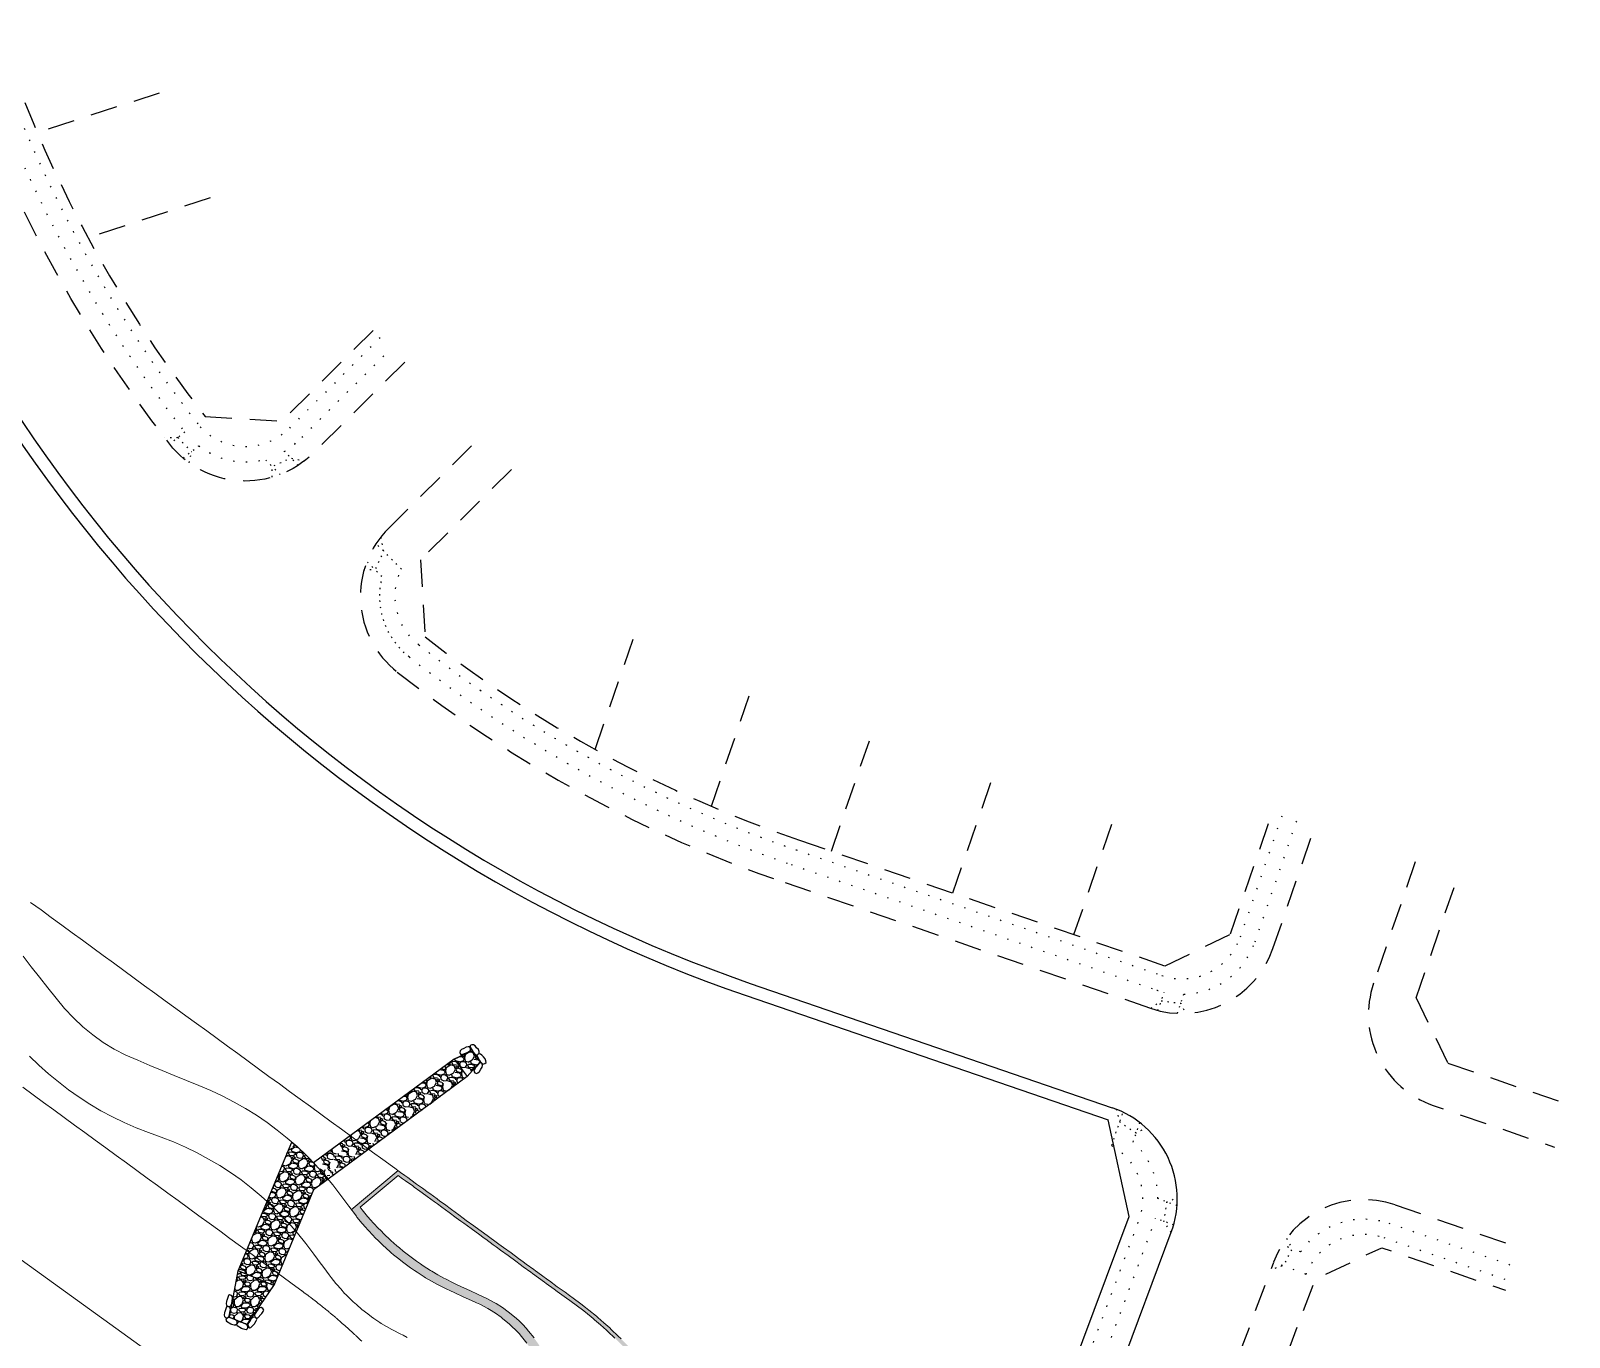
# Model space of a CAD drawing. Header units: metres. Extents: x 305482 to 305978, y 6275861 to 6276842.
# Drawn here: x 305857.8 to 305977.7, y 6276557.9 to 6276659.7 of the extents above; entities that cross this region are included whole.
import ezdxf

# ---------------------------------------------------------------- set-up
doc = ezdxf.new("R2010")
doc.units = ezdxf.units.M
doc.header["$LTSCALE"] = 0.7
doc.linetypes.add('Dash', pattern=[5, 3, -2])
doc.linetypes.add('DOT', pattern=[6.35, 0, -6.35])
for name, color, linetype in [('_User Miscellaneous10', 8, 'Continuous'), ('_User Miscellaneous3', 11, 'Continuous'), ('_User Miscellaneous9', 8, 'Continuous'), ('Cadastre Developer_SP_NEW', 4, 'Continuous'), ('Cadastre Roads_SP_NEW', 8, 'Continuous')]:
    doc.layers.add(name, color=color, linetype=linetype)

msp = doc.modelspace()

# ---------------------------------------------------------------- hatches: boundary and pattern name
at = {"layer": '_User Miscellaneous10'}
h = msp.add_hatch(dxfattribs=at)
h.set_pattern_fill('GRAVEL', color=256, scale=0.05, angle=-10.3119)
h.set_pattern_definition([(217.7009221037, (-1118609.33457, 156135.75627), (-12.0419337367907, -9.4266819124624), [0.17086072, -16.91524181978]), (174.6578756037, (-1118609.46976, 156135.65178), (15.2211809285648, -1.4785638775089), [0.29320236, -29.02702444676]), (122.1985817037, (-1118609.76169, 156135.67908), (9.9941561411943, -16.0177321436402), [0.20674076, -20.46736139705]), (256.9618236037, (-1118610.305824, 156135.45537), (5.79623844041497, 24.7624013363372), [0.26700226, -26.43321871287]), (282.5217887837, (-1118610.36606, 156135.19525), (-3.51938383310564, 16.1305312198716), [0.26181685, -25.91990387267]), (346.9618236037, (-1118610.309295, 156134.93966), (-24.7624013363372, 5.79623844041497), [0.26700226, -26.43321871287]), (27.3823750737, (-1118610.049176, 156134.879424), (-18.51670603808384, -9.53948098688562), [0.35309683, -34.95655765712]), (61.9434629737, (-1118609.73564, 156135.04182), (13.7478352627283, 25.897349779251), [0.33335976, -33.00262830095]), (111.1177002237, (-1118609.57885, 156135.336007), (-7.0405070962411, 18.06203088879495), [0.2679065, -26.52277284936]), (164.9244929037, (-1118609.67537, 156135.58592), (13.5170188261542, -3.7502002684354), [0.30585664, -14.986968475]), (212.0855724037, (-1118609.9707, 156135.665472), (-17.49455666728378, -11.01630550662047), [0.39553896, -39.1583862561]), (128.5022094337, (-1118609.0711, 156135.21781), (-7.382383170736, 9.0882846962666), [0.13500227, -13.36528291217]), (161.1573690037, (-1118609.15515, 156135.32346), (15.7886551442409, -5.4543623583592), [0.25684099, -25.42731949852]), (214.688134604, (-1118609.3982, 156135.4064), (-0.22733757461, -1.24948694558), [0.17960467, -1.61644655421]), (192.8867251137, (-1118609.45841, 156135.57226), (6.702109877204, 1.3622860176255), [0.09672066, -9.57531118445]), (281.4895440937, (-1118609.5527, 156135.5507), (-0.5674742220185, 3.975798411306), [0.13678281, -6.702376495]), (20.6518911337, (-1118609.52545, 156135.41665), (4.203135986025, 1.816961167165), [0.22215983, -7.18314907645]), (151.253185784, (-1118609.31757, 156135.495), (2.271636316633, -1.704162094683), [0.16064357, -3.85544905841]), (6.0776749377, (-1118610.2774, 156135.68255), (13.1768821796151, 1.4750850906116), [0.225044, -22.27941333627]), (60.0343105437, (-1118610.05362, 156135.706376), (-7.4986611034733, -12.8350061026621), [0.18879947, -18.6911078391]), (282.8867251137, (-1118609.2721, 156135.7449), (-1.3622860176266, 6.702109877209), [0.19344005, -9.47859179445]), (333.2985942737, (-1118609.22896, 156135.55633), (-11.8128567323627, 6.021836582029), [0.225044, -22.27941333627]), (329.1320893837, (-1118610.41835, 156134.90787), (-5.7927595786647, 3.6356617642168), [0.2170176, -10.63386715655]), (284.4632752037, (-1118610.23207, 156134.79652), (-3.7467214152064, 14.8810442723894), [0.18183606, -18.00179669036]), (56.4895440937, (-1118609.48694, 156134.49314), (3.635661763853, 5.7927595788933), [0.19344005, -9.47859179445]), (7.0421592437, (-1118609.380145, 156134.65443), (-17.1526805908284, -2.0425593134605), [0.21289137, -21.0761879901]), (59.1320893837, (-1118610.09919, 156134.60454), (-3.635661764257, -5.7927595786395), [0.1085088, -10.74237595655]), (90.9980670777, (-1118609.5619, 156134.50678), (-0.340136647129, 5.225285356924), [0.0647573, -6.41099748226]), (155.651891136, (-1118609.56304, 156134.57153), (3.521123262121, -1.931499669414), [0.26181685, -4.97452729453]), (175.6971405637, (-1118609.80157, 156134.67947), (12.72220703044336, -1.0238887998782), [0.2426335, -24.02068243167]), (293.378202134, (-1118609.5459, 156135.3042), (-0.794811796543, 2.726311465713), [0.18316194, -4.39588817984]), (342.8453611937, (-1118609.47323, 156135.13607), (20.7866029259319, -6.3637126584749), [0.31977838, -31.65800453252]), (50.6335305037, (-1118609.16768, 156135.04175), (-6.58931080472, -7.8370583204924), [0.13075412, -12.94469615906]), (79.688134604, (-1118609.0847, 156135.1428), (-1.02214937097, 1.4768245202), [0.0762, -1.1938]), (109.9445717637, (-1118609.81974, 156134.7215), (3.406584759351, -9.6557589177316), [0.17643348, -17.4669703866]), (37.7009221037, (-1118609.87992, 156134.88735), (12.0419337368234, 9.4266819124201), [0.34172144, -16.74438109978]), (349.688134604, (-1118609.6095, 156135.0963), (1.4768245202, 1.02214937097), [0.3302, -0.9398]), (314.9929811037, (-1118609.28468, 156135.03722), (10.9035064394563, -11.0197843592664), [0.20080478, -19.87965836207]), (243.7427387037, (-1118609.1427, 156134.89522), (-2.1588372439434, -4.770610207737), [0.18491454, -9.06082501939]), (197.3341099637, (-1118609.224515, 156134.72938), (-26.0136277126718, -8.17545553633036), [0.30107255, -29.80623221147]), (165.1142133437, (-1118609.511914, 156134.63968), (-16.0159927178992, 4.20487541553615), [0.31851473, -31.53292322812])])
edge = h.paths.add_edge_path()
edge.add_line((305892.77, 6276579.35), (305892.46, 6276579.77))
edge.add_line((305892.46, 6276579.77), (305892.15, 6276580.19))
edge.add_line((305892.15, 6276580.19), (305890.75, 6276579.56))
edge.add_line((305890.75, 6276579.56), (305879.79, 6276571.47))
edge.add_arc((305860.81, 6276553.47), 26.16, 39.7299, 43.4686, ccw=False)
edge.add_line((305880.93, 6276570.19), (305891.76, 6276578.19))
edge.add_line((305891.76, 6276578.19), (305892.77, 6276579.35))
h = msp.add_hatch(dxfattribs=at)
h.set_pattern_fill('GRAVEL', color=256, scale=0.05, angle=-10.3119)
h.set_pattern_definition([(217.7009221037, (1.12697, 1.0858), (-12.0419337367907, -9.4266819124624), [0.17086072, -16.91524181978]), (174.6578756037, (0.99178, 0.981316), (15.2211809285648, -1.4785638775089), [0.29320236, -29.02702444676]), (122.1985817037, (0.69985, 1.00861), (9.9941561411943, -16.0177321436402), [0.20674076, -20.46736139705]), (256.9618236037, (0.15572, 0.784903), (5.79623844041497, 24.7624013363372), [0.26700226, -26.43321871287]), (282.5217887837, (0.09548, 0.524785), (-3.51938383310564, 16.1305312198716), [0.26181685, -25.91990387267]), (346.9618236037, (0.152247, 0.269195), (-24.7624013363372, 5.79623844041497), [0.26700226, -26.43321871287]), (27.3823750737, (0.412365, 0.20896), (-18.51670603808384, -9.53948098688562), [0.35309683, -34.95655765712]), (61.9434629737, (0.7259, 0.37136), (13.7478352627283, 25.897349779251), [0.33335976, -33.00262830095]), (111.1177002237, (0.882693, 0.66554), (-7.0405070962411, 18.06203088879495), [0.2679065, -26.52277284936]), (164.9244929037, (0.78617, 0.91546), (13.5170188261542, -3.7502002684354), [0.30585664, -14.986968475]), (212.0855724037, (0.49084, 0.99501), (-17.49455666728378, -11.01630550662047), [0.39553896, -39.1583862561]), (128.5022094337, (1.39044, 0.54734), (-7.382383170736, 9.0882846962666), [0.13500227, -13.36528291217]), (161.1573690037, (1.30639, 0.652995), (15.7886551442409, -5.4543623583592), [0.25684099, -25.42731949852]), (214.688134604, (1.0633, 0.73595), (-0.22733757461, -1.24948694558), [0.17960467, -1.61644655421]), (192.8867251137, (1.00313, 0.9018), (6.702109877204, 1.3622860176255), [0.09672066, -9.57531118445]), (281.4895440937, (0.90885, 0.88023), (-0.5674742220185, 3.975798411306), [0.13678281, -6.702376495]), (20.6518911337, (0.9361, 0.74619), (4.203135986025, 1.816961167165), [0.22215983, -7.18314907645]), (151.253185784, (1.14398, 0.82454), (2.271636316633, -1.704162094683), [0.16064357, -3.85544905841]), (6.0776749377, (0.18414, 1.012084), (13.1768821796151, 1.4750850906116), [0.225044, -22.27941333627]), (60.0343105437, (0.40792, 1.03591), (-7.4986611034733, -12.8350061026621), [0.18879947, -18.6911078391]), (282.8867251137, (1.18944, 1.07444), (-1.3622860176266, 6.702109877209), [0.19344005, -9.47859179445]), (333.2985942737, (1.232584, 0.88587), (-11.8128567323627, 6.021836582029), [0.225044, -22.27941333627]), (329.1320893837, (0.0432, 0.2374), (-5.7927595786647, 3.6356617642168), [0.2170176, -10.63386715655]), (284.4632752037, (0.22947, 0.12606), (-3.7467214152064, 14.8810442723894), [0.18183606, -18.00179669036]), (56.4895440937, (0.9746, -0.17732), (3.635661763853, 5.7927595788933), [0.19344005, -9.47859179445]), (7.0421592437, (1.0814, -0.016035), (-17.1526805908284, -2.0425593134605), [0.21289137, -21.0761879901]), (59.1320893837, (0.36235, -0.06593), (-3.635661764257, -5.7927595786395), [0.1085088, -10.74237595655]), (90.9980670777, (0.89963, -0.16368), (-0.340136647129, 5.225285356924), [0.0647573, -6.41099748226]), (155.651891136, (0.8985, -0.09894), (3.521123262121, -1.931499669414), [0.26181685, -4.97452729453]), (175.6971405637, (0.65997, 0.009007), (12.72220703044336, -1.0238887998782), [0.2426335, -24.02068243167]), (293.378202134, (0.91563, 0.63373), (-0.794811796543, 2.726311465713), [0.18316194, -4.39588817984]), (342.8453611937, (0.98831, 0.465607), (20.7866029259319, -6.3637126584749), [0.31977838, -31.65800453252]), (50.6335305037, (1.29386, 0.37129), (-6.58931080472, -7.8370583204924), [0.13075412, -12.94469615905]), (79.688134604, (1.3768, 0.4724), (-1.02214937097, 1.4768245202), [0.0762, -1.1938]), (109.9445717637, (0.6418, 0.05104), (3.406584759351, -9.6557589177316), [0.17643348, -17.4669703866]), (37.7009221037, (0.58162, 0.21689), (12.0419337368234, 9.4266819124201), [0.34172144, -16.74438109978]), (349.688134604, (0.852, 0.4259), (1.4768245202, 1.02214937097), [0.3302, -0.9398]), (314.9929811037, (1.17686, 0.36676), (10.9035064394563, -11.0197843592664), [0.20080478, -19.87965836207]), (243.7427387037, (1.31883, 0.22475), (-2.1588372439434, -4.770610207737), [0.18491454, -9.06082501939]), (197.3341099637, (1.237027, 0.058916), (-26.0136277126718, -8.17545553633036), [0.30107255, -29.80623221147]), (165.1142133437, (0.94963, -0.030786), (-16.0159927178992, 4.20487541553615), [0.31851473, -31.53292322812])])
h.paths.add_polyline_path([(305876.69, 6276561.9), (305873.92, 6276563.05), (305878.1, 6276573.09), (305878.51, 6276572.73), (305879.24, 6276572.04), (305879.95, 6276571.31), (305880.63, 6276570.55), (305880.93, 6276570.19), (305879.79, 6276569.35)])
h = msp.add_hatch(color=256, dxfattribs=at)
h.dxf.hatch_style = 1
h.paths.add_polyline_path([(305898.53, 6276554.78), (305898.3, 6276555.43), (305898.25, 6276555.56), (305898.03, 6276556.06), (305897.78, 6276556.55), (305897.72, 6276556.67), (305897.37, 6276557.26), (305897.22, 6276557.48), (305896.98, 6276557.81), (305896.56, 6276558.35), (305896.37, 6276558.57), (305896.37, 6276558.57), (305896.1, 6276558.85), (305895.81, 6276559.14), (305895.61, 6276559.33), (305895.08, 6276559.77), (305894.97, 6276559.86), (305894.52, 6276560.18), (305894.04, 6276560.49), (305893.92, 6276560.56), (305893.29, 6276560.9), (305893.02, 6276561.02), (305892.63, 6276561.2), (305891.97, 6276561.5), (305891.32, 6276561.8), (305890.94, 6276561.98), (305890.69, 6276562.1), (305890.07, 6276562.41), (305889.95, 6276562.48), (305889.48, 6276562.74), (305889.02, 6276563.01), (305888.91, 6276563.08), (305888.35, 6276563.44), (305888.14, 6276563.58), (305887.82, 6276563.8), (305887.3, 6276564.19), (305886.79, 6276564.58), (305886.49, 6276564.83), (305886.29, 6276564.99), (305885.81, 6276565.42), (305885.72, 6276565.51), (305885.35, 6276565.86), (305884.98, 6276566.23), (305884.89, 6276566.32), (305884.44, 6276566.8), (305884.27, 6276566.99), (305884.01, 6276567.29), (305883.59, 6276567.81), (305883.44, 6276568), (305886.4, 6276570.48), (305886.74, 6276570.23), (305886.97, 6276570.07), (305887.53, 6276569.66), (305887.64, 6276569.57), (305888.09, 6276569.25), (305888.54, 6276568.92), (305888.66, 6276568.83), (305889.22, 6276568.42), (305889.45, 6276568.26), (305889.79, 6276568.01), (305890.36, 6276567.59), (305890.92, 6276567.18), (305891.27, 6276566.93), (305891.5, 6276566.76), (305892.07, 6276566.34), (305892.18, 6276566.26), (305892.64, 6276565.93), (305893.1, 6276565.59), (305893.22, 6276565.51), (305893.8, 6276565.08), (305894.03, 6276564.91), (305894.38, 6276564.66), (305894.96, 6276564.23), (305895.55, 6276563.8), (305895.91, 6276563.54), (305896.14, 6276563.37), (305896.74, 6276562.94), (305896.86, 6276562.85), (305897.33, 6276562.5), (305897.81, 6276562.15), (305897.94, 6276562.06), (305898.54, 6276561.62), (305898.78, 6276561.44), (305899.15, 6276561.18), (305899.5, 6276560.92), (305899.77, 6276560.73), (305900.38, 6276560.28), (305900.75, 6276560), (305900.99, 6276559.81), (305901.59, 6276559.33), (305901.7, 6276559.23), (305902.17, 6276558.83), (305902.62, 6276558.42), (305902.74, 6276558.32), (305903.29, 6276557.79), (305903.51, 6276557.57), (305903.83, 6276557.25), (305904.36, 6276556.69), (305904.88, 6276556.12), (305905.18, 6276555.78), (305905.37, 6276555.54), (305905.86, 6276554.95), (305905.95, 6276554.83), (305906.32, 6276554.34), (305906.69, 6276553.85), (305906.78, 6276553.73), (305907.21, 6276553.1), (305907.38, 6276552.84), (305907.63, 6276552.46), (305908.03, 6276551.81), (305908.42, 6276551.15), (305908.64, 6276550.75), (305908.79, 6276550.48), (305909.14, 6276549.8), (305909.21, 6276549.66), (305909.47, 6276549.11), (305909.73, 6276548.55), (305909.79, 6276548.41), (305910.09, 6276547.71), (305910.2, 6276547.43), (305910.36, 6276547), (305910.63, 6276546.28), (305910.87, 6276545.56), (305911, 6276545.12), (305911.09, 6276544.82), (305911.3, 6276544.09), (305911.34, 6276543.94), (305911.48, 6276543.35), (305911.62, 6276542.75), (305911.65, 6276542.6), (305911.8, 6276541.85), (305911.85, 6276541.55), (305911.92, 6276541.1), (305912.03, 6276540.34), (305912.12, 6276539.58), (305912.17, 6276539.12), (305912.19, 6276538.82), (305912.24, 6276538.05), (305912.25, 6276537.9), (305912.27, 6276537.29), (305912.28, 6276536.68), (305912.28, 6276536.52), (305912.27, 6276535.76), (305912.26, 6276535.45), (305912.24, 6276534.99), (305912.19, 6276534.23), (305912.13, 6276533.47), (305912.08, 6276533.01), (305912.04, 6276532.71), (305911.93, 6276531.95), (305911.91, 6276531.8), (305911.8, 6276531.19), (305911.69, 6276530.59), (305911.66, 6276530.44), (305911.49, 6276529.69), (305911.43, 6276529.4), (305911.33, 6276528.95), (305911.16, 6276528.21), (305911.16, 6276528.21), (305911, 6276527.48), (305910.9, 6276527.04), (305910.84, 6276526.75), (305910.68, 6276526.03), (305910.65, 6276525.88), (305910.52, 6276525.31), (305910.4, 6276524.79), (305910.7, 6276524.73), (305910.82, 6276525.3), (305910.95, 6276525.88), (305910.99, 6276526.03), (305911.15, 6276526.76), (305911.21, 6276527.05), (305911.31, 6276527.49), (305911.47, 6276528.23), (305911.47, 6276528.23), (305911.64, 6276528.97), (305911.74, 6276529.41), (305911.81, 6276529.71), (305911.97, 6276530.47), (305912, 6276530.62), (305912.11, 6276531.22), (305912.22, 6276531.83), (305912.24, 6276531.98), (305912.35, 6276532.74), (305912.38, 6276533.05), (305912.43, 6276533.51), (305912.5, 6276534.27), (305912.55, 6276535.04), (305912.57, 6276535.5), (305912.57, 6276535.81), (305912.58, 6276536.58), (305912.58, 6276536.73), (305912.57, 6276537.35), (305912.55, 6276537.96), (305912.54, 6276538.11), (305912.49, 6276538.88), (305912.46, 6276539.19), (305912.42, 6276539.65), (305912.33, 6276540.41), (305912.22, 6276541.17), (305912.14, 6276541.63), (305912.09, 6276541.93), (305911.94, 6276542.68), (305911.91, 6276542.83), (305911.77, 6276543.43), (305911.62, 6276544.03), (305911.58, 6276544.18), (305911.38, 6276544.92), (305911.29, 6276545.21), (305911.15, 6276545.65), (305910.91, 6276546.38), (305910.65, 6276547.1), (305910.48, 6276547.53), (305910.37, 6276547.82), (305910.07, 6276548.53), (305910, 6276548.67), (305909.75, 6276549.22), (305909.48, 6276549.78), (305909.42, 6276549.92), (305909.06, 6276550.6), (305908.92, 6276550.87), (305908.69, 6276551.27), (305908.31, 6276551.94), (305907.9, 6276552.59), (305907.65, 6276552.98), (305907.48, 6276553.23), (305907.04, 6276553.87), (305906.96, 6276553.99), (305906.59, 6276554.49), (305906.22, 6276554.98), (305906.12, 6276555.1), (305905.64, 6276555.69), (305905.44, 6276555.93), (305905.14, 6276556.28), (305904.63, 6276556.85), (305904.1, 6276557.41), (305903.77, 6276557.74), (305903.55, 6276557.95), (305903, 6276558.48), (305902.88, 6276558.59), (305902.43, 6276559), (305901.96, 6276559.4), (305901.84, 6276559.5), (305901.25, 6276559.99), (305901, 6276560.18), (305900.64, 6276560.46), (305900.02, 6276560.92), (305899.75, 6276561.11), (305899.75, 6276561.11), (305899.4, 6276561.37), (305899.03, 6276561.64), (305898.79, 6276561.81), (305898.18, 6276562.26), (305898.06, 6276562.35), (305897.57, 6276562.7), (305897.09, 6276563.05), (305896.97, 6276563.14), (305896.37, 6276563.57), (305896.14, 6276563.75), (305895.78, 6276564.01), (305895.19, 6276564.44), (305894.6, 6276564.87), (305894.25, 6276565.12), (305894.02, 6276565.29), (305893.44, 6276565.72), (305893.32, 6276565.8), (305892.86, 6276566.14), (305892.39, 6276566.48), (305892.28, 6276566.56), (305891.7, 6276566.98), (305891.47, 6276567.15), (305891.13, 6276567.4), (305890.56, 6276567.82), (305889.99, 6276568.24), (305889.65, 6276568.48), (305889.42, 6276568.65), (305888.85, 6276569.07), (305888.74, 6276569.15), (305888.28, 6276569.48), (305887.83, 6276569.81), (305887.72, 6276569.89), (305887.15, 6276570.31), (305886.92, 6276570.47), (305886.58, 6276570.72), (305886.39, 6276570.86), (305882.75, 6276567.81), (305883.13, 6276567.3), (305883.17, 6276567.24), (305883.17, 6276567.24), (305883.17, 6276567.24), (305883.59, 6276566.73), (305883.85, 6276566.44), (305884.02, 6276566.24), (305884.46, 6276565.77), (305884.54, 6276565.68), (305884.91, 6276565.32), (305885.27, 6276564.97), (305885.37, 6276564.88), (305885.84, 6276564.46), (305886.03, 6276564.3), (305886.33, 6276564.06), (305886.83, 6276563.67), (305887.34, 6276563.29), (305887.66, 6276563.07), (305887.87, 6276562.93), (305888.42, 6276562.58), (305888.53, 6276562.51), (305888.99, 6276562.24), (305889.45, 6276561.99), (305889.57, 6276561.92), (305890.18, 6276561.62), (305890.43, 6276561.5), (305890.81, 6276561.32), (305891.45, 6276561.03), (305892.1, 6276560.74), (305892.5, 6276560.56), (305892.76, 6276560.44), (305893.38, 6276560.11), (305893.51, 6276560.04), (305893.98, 6276559.74), (305894.42, 6276559.42), (305894.53, 6276559.33), (305895.06, 6276558.89), (305895.26, 6276558.71), (305895.55, 6276558.43), (305895.81, 6276558.15), (305896, 6276557.93), (305896.42, 6276557.4), (305896.65, 6276557.08), (305896.8, 6276556.85), (305897.14, 6276556.28), (305897.21, 6276556.16), (305897.45, 6276555.67), (305897.66, 6276555.18), (305897.71, 6276555.05), (305897.94, 6276554.4), (305898.02, 6276554.14), (305898.12, 6276553.73), (305898.3, 6276553.06), (305898.47, 6276552.4), (305898.57, 6276552), (305898.64, 6276551.74), (305898.81, 6276551.09), (305898.84, 6276550.96), (305898.98, 6276550.44), (305899.11, 6276549.92), (305899.15, 6276549.79), (305899.34, 6276549.16), (305899.42, 6276548.91), (305899.55, 6276548.54), (305899.78, 6276547.93), (305900.03, 6276547.33), (305900.18, 6276546.98), (305900.29, 6276546.75), (305900.58, 6276546.16), (305900.64, 6276546.05), (305900.88, 6276545.59), (305901.14, 6276545.14), (305901.21, 6276545.02), (305901.56, 6276544.46), (305901.7, 6276544.24), (305901.93, 6276543.9), (305902.32, 6276543.35), (305902.72, 6276542.8), (305902.97, 6276542.46), (305903.13, 6276542.24), (305903.54, 6276541.67), (305903.62, 6276541.56), (305903.95, 6276541.11), (305904.28, 6276540.65), (305904.36, 6276540.53), (305904.78, 6276539.95), (305904.95, 6276539.72), (305905.2, 6276539.37), (305905.63, 6276538.78), (305906.05, 6276538.18), (305906.29, 6276537.82), (305906.45, 6276537.57), (305906.81, 6276536.94), (305906.88, 6276536.82), (305907.14, 6276536.31), (305907.38, 6276535.79), (305907.44, 6276535.66), (305907.7, 6276535), (305907.8, 6276534.74), (305907.93, 6276534.34), (305908.13, 6276533.66), (305908.3, 6276532.98), (305908.38, 6276532.57), (305908.43, 6276532.29), (305908.54, 6276531.6), (305908.55, 6276531.46), (305908.61, 6276530.91), (305908.64, 6276530.35), (305908.65, 6276530.21), (305908.65, 6276529.51), (305908.64, 6276529.23), (305908.62, 6276528.81), (305908.56, 6276528.11), (305908.47, 6276527.41), (305908.4, 6276527), (305908.35, 6276526.72), (305908.19, 6276526.02), (305908.15, 6276525.89), (305908, 6276525.34), (305907.89, 6276524.96), (305908.54, 6276524.77), (305908.7, 6276525.33), (305908.85, 6276525.89), (305908.89, 6276526.03), (305909.05, 6276526.73), (305909.1, 6276527.01), (305909.17, 6276527.43), (305909.26, 6276528.14), (305909.26, 6276528.14), (305909.32, 6276528.85), (305909.34, 6276529.27), (305909.35, 6276529.56), (305909.34, 6276530.26), (305909.34, 6276530.41), (305909.31, 6276530.97), (305909.25, 6276531.53), (305909.23, 6276531.67), (305909.13, 6276532.37), (305909.08, 6276532.65), (305908.99, 6276533.07), (305908.83, 6276533.76), (305908.62, 6276534.44), (305908.49, 6276534.85), (305908.39, 6276535.12), (305908.13, 6276535.78), (305908.07, 6276535.92), (305907.83, 6276536.44), (305907.56, 6276536.96), (305907.5, 6276537.08), (305907.13, 6276537.72), (305906.98, 6276537.97), (305906.74, 6276538.34), (305906.31, 6276538.94), (305905.88, 6276539.54), (305905.63, 6276539.9), (305905.46, 6276540.14), (305905.03, 6276540.72), (305904.95, 6276540.84), (305904.62, 6276541.3), (305904.29, 6276541.77), (305904.2, 6276541.88), (305903.79, 6276542.45), (305903.63, 6276542.68), (305903.39, 6276543.02), (305902.98, 6276543.58), (305902.59, 6276544.15), (305902.36, 6276544.48), (305902.21, 6276544.71), (305901.86, 6276545.28), (305901.79, 6276545.4), (305901.53, 6276545.86), (305901.28, 6276546.32), (305901.22, 6276546.44), (305900.93, 6276547.03), (305900.82, 6276547.27), (305900.66, 6276547.62), (305900.41, 6276548.23), (305900.18, 6276548.85), (305900.05, 6276549.22), (305899.97, 6276549.47), (305899.77, 6276550.11), (305899.74, 6276550.24), (305899.6, 6276550.76), (305899.46, 6276551.29), (305899.42, 6276551.42), (305899.25, 6276552.09), (305899.18, 6276552.35), (305899.07, 6276552.75), (305898.9, 6276553.42), (305898.72, 6276554.1), (305898.61, 6276554.51)])
h = msp.add_hatch(dxfattribs=at)
h.set_pattern_fill('GRAVEL', color=256, scale=0.05)
h.set_pattern_definition([(228.0127875, (6.43382, -2.27396), (-10.1600000007979, -11.4299999992909), [0.17086072, -16.91524181978]), (184.969741, (6.319517, -2.40096), (15.23999999397025, 1.27000007234896), [0.29320236, -29.02702444676]), (132.5104471, (6.02742, -2.42636), (12.70000000536375, -13.969999995123), [0.20674076, -20.46736139705]), (267.273689, (5.532117, -2.74386), (1.27000000265986, 25.39999999986657), [0.26700226, -26.43321871287]), (292.83365418, (5.519417, -3.01056), (-6.3500000005317, 15.23999999977773), [0.26181685, -25.91990387267]), (357.273689, (5.621017, -3.25186), (-25.39999999986657, 1.27000000265986), [0.26700226, -26.43321871287]), (37.69424047, (5.887717, -3.26456), (-16.50999999926795, -12.7000000009502), [0.35309683, -34.95655765712]), (72.25532837, (6.167117, -3.04866), (8.89000000238965, 27.93999999923943), [0.33335976, -33.00262830095]), (121.42956562, (6.268717, -2.73116), (-10.16000000144156, 16.509999999113), [0.2679065, -26.52277284936]), (175.2363583, (6.12902, -2.50256), (13.9699999997998, -1.2700000021946), [0.30585664, -14.986968475]), (222.3974378, (5.824217, -2.47716), (-15.23999999951233, -13.970000000532), [0.39553896, -39.1583862561]), (138.81407483, (6.78942, -2.75656), (-8.8899999994668, 7.6200000006196), [0.13500227, -13.36528291217]), (171.4692344, (6.687817, -2.66766), (16.5100000004448, -2.5399999971187), [0.25684099, -25.42731949852]), (225, (6.4338, -2.6296), (-2e-16, -1.27), [0.17960467, -1.61644655421]), (203.19859051, (6.34492, -2.47716), (6.350000000173, 2.5399999995547), [0.09672066, -9.57531118445]), (291.80140949, (6.25602, -2.51526), (-1.270000000266, 3.809999999911), [0.13678281, -6.702376495]), (30.96375653, (6.30682, -2.64226), (3.810000000093, 2.5399999998606), [0.22215983, -7.18314907645]), (161.56505118, (6.4973, -2.52796), (2.540000000066, -1.269999999867), [0.16064357, -3.85544905841]), (16.389540334, (5.51942, -2.51526), (12.7000000000001, 3.8100000000001), [0.225044, -22.27941333627]), (70.34617594, (5.73532, -2.45176), (-5.0800000004647, -13.9699999998352), [0.18879947, -18.6911078391]), (293.19859051, (6.49732, -2.27396), (-2.5399999995566, 6.3500000001776), [0.19344005, -9.47859179445]), (343.61045967, (6.57352, -2.45176), (-12.7000000002661, 3.8099999991114), [0.225044, -22.27941333627]), (339.44395478, (5.51942, -3.30266), (-6.35, 2.54), [0.2170176, -10.63386715655]), (294.7751406, (5.72262, -3.37886), (-6.3500000075585, 13.9699999965636), [0.18183606, -18.00179669036]), (66.80140949, (6.51002, -3.54396), (2.539999999601, 6.3500000001597), [0.19344005, -9.47859179445]), (17.35402464, (6.58622, -3.36616), (-16.5099999996715, -5.0800000010662), [0.21289137, -21.0761879901]), (69.44395478, (5.88772, -3.54396), (-2.5400000000442, -6.3499999999823), [0.1085088, -10.74237595655]), (101.309932474, (6.43382, -3.54396), (-1.27, 5.08), [0.0647573, -6.41099748226]), (165.963756532, (6.42112, -3.48046), (3.81, -1.27), [0.26181685, -4.97452729453]), (186.00900596, (6.16712, -3.41696), (12.6999999999327, 1.2700000006647), [0.2426335, -24.02068243167]), (303.69006753, (6.3068, -2.75656), (-1.270000000176, 2.539999999912), [0.18316194, -4.39588817984]), (353.15722659, (6.408417, -2.90896), (21.59000000013284, -2.5399999988697), [0.31977838, -31.65800453252]), (60.9453959, (6.72592, -2.94706), (-5.0800000001398, -8.8899999999201), [0.13075412, -12.94469615906]), (90, (6.7894, -2.8328), (-1.27, 1.27), [0.0762, -1.1938]), (120.25643716, (6.14172, -3.37886), (5.0799999993786, -8.8900000003549), [0.17643348, -17.4669703866]), (48.0127875, (6.05282, -3.22646), (10.1600000008377, 11.4299999992551), [0.34172144, -16.74438109978]), (0, (6.2814, -2.9725), (1.27, 1.27), [0.3302, -0.9398]), (325.3048465, (6.61162, -2.97246), (12.7000000048108, -8.8899999931273), [0.20080478, -19.87965836207]), (254.0546041, (6.77672, -3.08676), (-1.2699999999113, -5.0800000000224), [0.18491454, -9.06082501939]), (207.64597536, (6.725917, -3.26456), (-24.13000000088667, -12.6999999983154), [0.30107255, -29.80623221147]), (175.42607874, (6.459217, -3.40426), (-16.5099999999994, 1.26999999999974), [0.31851473, -31.53292322812])])
h.paths.add_polyline_path([(305873.23, 6276559.44), (305874.62, 6276558.87), (305876.69, 6276561.9), (305873.92, 6276563.05)])

# ---------------------------------------------------------------- linework, layer by layer
at = {"layer": '_User Miscellaneous10', "lineweight": 0}
msp.add_lwpolyline([(305786.89, 6276602.3), (305799.16, 6276599.93, -0.108983), (305818.93, 6276591.38), (305866.24, 6276557.22, -0.146545), (305883.71, 6276534.46), (305886.69, 6276526.62)], format="xyb", dxfattribs=at)
at = {"layer": '_User Miscellaneous10', "linetype": 'Continuous', "lineweight": 0, "flags": 128}
for points in [[(305903.77, 6276557.74), (305903.55, 6276557.95), (305903, 6276558.48), (305902.88, 6276558.59), (305902.43, 6276559), (305901.96, 6276559.4), (305901.84, 6276559.5), (305901.25, 6276559.99), (305901, 6276560.18), (305900.64, 6276560.46), (305900.02, 6276560.92), (305899.75, 6276561.11), (305899.75, 6276561.11), (305899.4, 6276561.37), (305899.03, 6276561.64), (305898.79, 6276561.81), (305898.18, 6276562.26), (305898.06, 6276562.35), (305897.57, 6276562.7), (305897.09, 6276563.05), (305896.97, 6276563.14), (305896.37, 6276563.57), (305896.14, 6276563.75), (305895.78, 6276564.01), (305895.19, 6276564.44), (305894.6, 6276564.87), (305894.25, 6276565.12), (305894.02, 6276565.29), (305893.44, 6276565.72), (305893.32, 6276565.8), (305892.86, 6276566.14), (305892.39, 6276566.48), (305892.28, 6276566.56), (305891.7, 6276566.98), (305891.47, 6276567.15), (305891.13, 6276567.4), (305890.56, 6276567.82), (305889.99, 6276568.24), (305889.65, 6276568.48), (305889.42, 6276568.65), (305888.85, 6276569.07), (305888.74, 6276569.15), (305888.28, 6276569.48), (305887.83, 6276569.81), (305887.72, 6276569.89), (305887.15, 6276570.31), (305886.92, 6276570.47), (305886.58, 6276570.72), (305886.02, 6276571.13, 0), (305886.02, 6276571.13), (305886.02, 6276571.13, 0.00035), (305885.95, 6276571.18), (305885.2, 6276571.73), (305884.4, 6276572.31), (305883.59, 6276572.9), (305882.78, 6276573.49), (305881.97, 6276574.08), (305881.16, 6276574.67), (305880.36, 6276575.26), (305879.55, 6276575.85), (305878.74, 6276576.44), (305877.93, 6276577.03), (305877.13, 6276577.62), (305876.32, 6276578.21), (305875.51, 6276578.8), (305874.7, 6276579.39), (305873.89, 6276579.98), (305873.09, 6276580.57), (305872.28, 6276581.16), (305871.47, 6276581.75), (305870.66, 6276582.34), (305869.85, 6276582.92), (305869.05, 6276583.51), (305868.24, 6276584.1), (305867.43, 6276584.69), (305866.62, 6276585.28), (305865.82, 6276585.87), (305865.01, 6276586.46), (305864.2, 6276587.05), (305863.39, 6276587.64), (305862.58, 6276588.23), (305861.78, 6276588.82), (305860.97, 6276589.41), (305860.16, 6276590), (305859.35, 6276590.59), (305858.55, 6276591.18), (305857.74, 6276591.77)], [(305883.55, 6276557.55, 0.003125), (305883.16, 6276557.93, 0.00125), (305882.99, 6276558.08, 0.001875), (305882.75, 6276558.31, 0.003125), (305882.35, 6276558.68, 0.003125), (305881.93, 6276559.04, 0.001875), (305881.69, 6276559.26, 0.00125), (305881.52, 6276559.4, 0.003125), (305881.1, 6276559.75, 0.000625), (305881.01, 6276559.83, 0.0025), (305880.67, 6276560.1, 0.0025), (305880.33, 6276560.38, 0.000625), (305880.24, 6276560.45, 0.003125), (305879.81, 6276560.79, 0.00125), (305879.64, 6276560.92, 0.001875), (305879.37, 6276561.12, 0.003125), (305878.93, 6276561.45, 0), (305878.93, 6276561.45), (305878.93, 6276561.45, 0.00035), (305878.88, 6276561.48), (305878.13, 6276562.03), (305877.32, 6276562.62), (305876.51, 6276563.21), (305875.71, 6276563.8), (305874.9, 6276564.39), (305874.09, 6276564.98), (305873.28, 6276565.57), (305872.48, 6276566.16), (305871.67, 6276566.75), (305870.86, 6276567.34), (305870.05, 6276567.93), (305869.24, 6276568.52), (305868.44, 6276569.11), (305867.63, 6276569.69), (305866.82, 6276570.28), (305866.01, 6276570.87), (305865.21, 6276571.46), (305864.4, 6276572.05), (305863.59, 6276572.64), (305862.78, 6276573.23), (305861.97, 6276573.82), (305861.17, 6276574.41), (305860.36, 6276575), (305859.55, 6276575.59), (305858.74, 6276576.18), (305857.93, 6276576.77), (305857.13, 6276577.36)]]:
    msp.add_lwpolyline(points, format="xyb", dxfattribs=at)
for points in [[(305896.42, 6276557.4), (305896, 6276557.93), (305895.81, 6276558.15), (305895.81, 6276558.15), (305895.55, 6276558.43), (305895.26, 6276558.71), (305895.06, 6276558.89), (305894.53, 6276559.33), (305894.42, 6276559.42), (305893.98, 6276559.74), (305893.51, 6276560.04), (305893.38, 6276560.11), (305892.76, 6276560.44), (305892.5, 6276560.56), (305892.1, 6276560.74), (305891.45, 6276561.03), (305890.81, 6276561.32), (305890.43, 6276561.5), (305890.18, 6276561.62), (305889.57, 6276561.92), (305889.45, 6276561.99), (305888.99, 6276562.24), (305888.53, 6276562.51), (305888.42, 6276562.58), (305887.87, 6276562.93), (305887.66, 6276563.07), (305887.34, 6276563.29), (305886.83, 6276563.67), (305886.33, 6276564.06), (305886.03, 6276564.3), (305885.84, 6276564.46), (305885.37, 6276564.88), (305885.27, 6276564.97), (305884.91, 6276565.32), (305884.54, 6276565.68), (305884.46, 6276565.77), (305884.02, 6276566.24), (305883.85, 6276566.44), (305883.59, 6276566.73), (305883.17, 6276567.24), (305883.17, 6276567.24), (305883.17, 6276567.24), (305883.13, 6276567.3), (305882.54, 6276568.08), (305881.92, 6276568.92), (305881.29, 6276569.75), (305880.63, 6276570.55), (305879.95, 6276571.31), (305879.24, 6276572.04), (305878.51, 6276572.73), (305877.75, 6276573.39), (305876.97, 6276574.02), (305876.17, 6276574.61), (305875.34, 6276575.17), (305874.49, 6276575.7), (305873.61, 6276576.2), (305872.72, 6276576.67), (305871.79, 6276577.1), (305870.84, 6276577.5), (305869.89, 6276577.89), (305868.94, 6276578.28), (305867.99, 6276578.67), (305867.04, 6276579.06), (305866.09, 6276579.46), (305865.15, 6276579.87), (305864.25, 6276580.34), (305863.4, 6276580.86), (305862.58, 6276581.44), (305861.8, 6276582.07), (305861.07, 6276582.76), (305860.37, 6276583.5), (305859.72, 6276584.3), (305859.08, 6276585.12), (305858.44, 6276585.94), (305857.79, 6276586.75), (305857.15, 6276587.57)], [(305887.1, 6276557.86), (305886.77, 6276558.02), (305886.54, 6276558.13), (305886, 6276558.41), (305885.89, 6276558.47), (305885.47, 6276558.7), (305885.07, 6276558.95), (305884.97, 6276559.01), (305884.49, 6276559.34), (305884.3, 6276559.47), (305884.02, 6276559.68), (305883.57, 6276560.04), (305883.13, 6276560.41), (305882.88, 6276560.64), (305882.71, 6276560.8), (305882.3, 6276561.2), (305882.22, 6276561.28), (305881.91, 6276561.63), (305881.6, 6276561.98), (305881.53, 6276562.07), (305881.16, 6276562.53), (305881.01, 6276562.73), (305880.8, 6276563.02), (305880.44, 6276563.5), (305880.44, 6276563.5), (305880.44, 6276563.5), (305880.39, 6276563.56), (305879.81, 6276564.34), (305879.19, 6276565.18), (305878.54, 6276565.99), (305877.87, 6276566.76), (305877.17, 6276567.5), (305876.45, 6276568.21), (305875.7, 6276568.88), (305874.93, 6276569.52), (305874.14, 6276570.13), (305873.32, 6276570.71), (305872.48, 6276571.25), (305871.61, 6276571.76), (305870.72, 6276572.24), (305869.81, 6276572.69), (305868.87, 6276573.1), (305867.91, 6276573.47), (305866.93, 6276573.83), (305865.97, 6276574.2), (305865.03, 6276574.61), (305864.11, 6276575.06), (305863.22, 6276575.53), (305862.36, 6276576.04), (305861.52, 6276576.59), (305860.7, 6276577.16), (305859.9, 6276577.77), (305859.13, 6276578.41), (305858.39, 6276579.08), (305857.66, 6276579.79)], [(305882.73, 6276567.8), (305886.39, 6276570.86)], [(305903.29, 6276557.79), (305902.74, 6276558.32), (305902.62, 6276558.42), (305902.17, 6276558.83), (305901.7, 6276559.23), (305901.59, 6276559.33), (305900.99, 6276559.81), (305900.75, 6276560), (305900.38, 6276560.28), (305899.77, 6276560.73), (305899.5, 6276560.92), (305899.5, 6276560.92), (305899.15, 6276561.18), (305898.78, 6276561.44), (305898.54, 6276561.62), (305897.94, 6276562.06), (305897.81, 6276562.15), (305897.33, 6276562.5), (305896.86, 6276562.85), (305896.74, 6276562.94), (305896.14, 6276563.37), (305895.91, 6276563.54), (305895.55, 6276563.8), (305894.96, 6276564.23), (305894.38, 6276564.66), (305894.03, 6276564.91), (305893.8, 6276565.08), (305893.22, 6276565.51), (305893.1, 6276565.59), (305892.64, 6276565.93), (305892.18, 6276566.26), (305892.07, 6276566.34), (305891.5, 6276566.76), (305891.27, 6276566.93), (305890.92, 6276567.18), (305890.36, 6276567.59), (305889.79, 6276568.01), (305889.45, 6276568.26), (305889.22, 6276568.42), (305888.66, 6276568.83), (305888.54, 6276568.92), (305888.09, 6276569.25), (305887.64, 6276569.57), (305887.53, 6276569.66), (305886.97, 6276570.07), (305886.74, 6276570.23), (305886.4, 6276570.48), (305883.44, 6276568), (305883.44, 6276568)], [(305896.98, 6276557.81), (305896.56, 6276558.35), (305896.37, 6276558.57), (305896.37, 6276558.57), (305896.1, 6276558.85), (305895.81, 6276559.14), (305895.61, 6276559.33), (305895.08, 6276559.77), (305894.97, 6276559.86), (305894.52, 6276560.18), (305894.04, 6276560.49), (305893.92, 6276560.56), (305893.29, 6276560.9), (305893.02, 6276561.02), (305892.63, 6276561.2), (305891.97, 6276561.5), (305891.32, 6276561.8), (305890.94, 6276561.98), (305890.69, 6276562.1), (305890.07, 6276562.41), (305889.95, 6276562.48), (305889.48, 6276562.74), (305889.02, 6276563.01), (305888.91, 6276563.08), (305888.35, 6276563.44), (305888.14, 6276563.58), (305887.82, 6276563.8), (305887.3, 6276564.19), (305886.79, 6276564.58), (305886.49, 6276564.83), (305886.29, 6276564.99), (305885.81, 6276565.42), (305885.72, 6276565.51), (305885.35, 6276565.86), (305884.98, 6276566.23), (305884.89, 6276566.32), (305884.44, 6276566.8), (305884.27, 6276566.99), (305884.01, 6276567.29), (305883.59, 6276567.81), (305883.44, 6276568)]]:
    msp.add_lwpolyline(points, dxfattribs=at)
at = {"layer": '_User Miscellaneous10'}
for points in [[(305892.15, 6276580.19), (305890.75, 6276579.56), (305879.79, 6276571.47)], [(305890.75, 6276579.56), (305879.79, 6276571.47)], [(305891.76, 6276578.19), (305880.93, 6276570.19)]]:
    msp.add_lwpolyline(points, dxfattribs=at)
for points, elevation in [([(305890.75, 6276579.56), (305892.15, 6276580.19)], -1.9), ([(305892.15, 6276580.19), (305892.77, 6276579.35)], -1.9), ([(305890.75, 6276579.56), (305891.76, 6276578.19)], -1.9), ([(305891.76, 6276578.19), (305892.77, 6276579.35)], -1.9), ([(305873.23, 6276559.44), (305873.92, 6276563.05)], 36.56), ([(305873.23, 6276559.44), (305874.62, 6276558.87), (305876.69, 6276561.9)], 36.56)]:
    msp.add_lwpolyline(points, dxfattribs=dict(at, elevation=elevation))
at = {"layer": '_User Miscellaneous10', "ltscale": 2.5}
for points in [[(305891.72, 6276580.04), (305891.78, 6276580.06), (305891.96, 6276580.17), (305892.04, 6276580.24), (305892.04, 6276580.4), (305891.95, 6276580.5), (305891.84, 6276580.52), (305891.68, 6276580.49), (305891.5, 6276580.38), (305891.33, 6276580.3), (305891.23, 6276580.2), (305891.2, 6276580.08), (305891.23, 6276580), (305891.27, 6276579.92), (305891.34, 6276579.91), (305891.35, 6276579.91)], [(305892.2, 6276580.15), (305892.23, 6276580.1), (305892.37, 6276579.95), (305892.46, 6276579.89), (305892.61, 6276579.91), (305892.7, 6276580.02), (305892.7, 6276580.14), (305892.64, 6276580.29), (305892.49, 6276580.44), (305892.38, 6276580.59), (305892.27, 6276580.67), (305892.14, 6276580.67), (305892.06, 6276580.63), (305892, 6276580.58), (305892, 6276580.5), (305892, 6276580.49)], [(305892.74, 6276579.44), (305892.77, 6276579.38), (305892.91, 6276579.23), (305893, 6276579.17), (305893.15, 6276579.2), (305893.24, 6276579.3), (305893.23, 6276579.42), (305893.17, 6276579.57), (305893.03, 6276579.73), (305892.92, 6276579.87), (305892.81, 6276579.95), (305892.68, 6276579.96), (305892.6, 6276579.92), (305892.54, 6276579.86), (305892.53, 6276579.79), (305892.54, 6276579.78)], [(305892.46, 6276578.96), (305892.42, 6276578.91), (305892.33, 6276578.73), (305892.3, 6276578.62), (305892.37, 6276578.49), (305892.5, 6276578.44), (305892.61, 6276578.49), (305892.73, 6276578.59), (305892.83, 6276578.78), (305892.93, 6276578.93), (305892.97, 6276579.06), (305892.94, 6276579.18), (305892.87, 6276579.24), (305892.8, 6276579.29), (305892.73, 6276579.27), (305892.72, 6276579.26)], [(305873.03, 6276560.74), (305873.02, 6276560.68), (305872.99, 6276560.47), (305873, 6276560.36), (305873.12, 6276560.27), (305873.26, 6276560.27), (305873.34, 6276560.35), (305873.42, 6276560.49), (305873.44, 6276560.7), (305873.48, 6276560.88), (305873.47, 6276561.02), (305873.39, 6276561.12), (305873.31, 6276561.15), (305873.23, 6276561.17), (305873.17, 6276561.12), (305873.16, 6276561.11)], [(305872.87, 6276559.85), (305872.85, 6276559.79), (305872.83, 6276559.59), (305872.84, 6276559.48), (305872.96, 6276559.38), (305873.09, 6276559.38), (305873.18, 6276559.46), (305873.25, 6276559.61), (305873.28, 6276559.82), (305873.32, 6276560), (305873.3, 6276560.13), (305873.23, 6276560.23), (305873.14, 6276560.27), (305873.06, 6276560.28), (305873, 6276560.23), (305873, 6276560.23)], [(305873.35, 6276558.92), (305873.41, 6276558.89), (305873.61, 6276558.84), (305873.72, 6276558.83), (305873.83, 6276558.93), (305873.85, 6276559.06), (305873.79, 6276559.16), (305873.66, 6276559.26), (305873.46, 6276559.32), (305873.29, 6276559.39), (305873.15, 6276559.4), (305873.04, 6276559.34), (305872.99, 6276559.27), (305872.96, 6276559.19), (305873, 6276559.12), (305873.01, 6276559.11)], [(305875.18, 6276558.91), (305875.23, 6276558.96), (305875.33, 6276559.14), (305875.37, 6276559.24), (305875.31, 6276559.38), (305875.18, 6276559.43), (305875.07, 6276559.4), (305874.94, 6276559.3), (305874.83, 6276559.12), (305874.72, 6276558.98), (305874.67, 6276558.85), (305874.7, 6276558.73), (305874.76, 6276558.66), (305874.83, 6276558.61), (305874.9, 6276558.63), (305874.91, 6276558.63)], [(305875.72, 6276559.66), (305875.76, 6276559.71), (305875.87, 6276559.88), (305875.91, 6276559.99), (305875.84, 6276560.12), (305875.72, 6276560.18), (305875.6, 6276560.15), (305875.47, 6276560.05), (305875.36, 6276559.87), (305875.25, 6276559.72), (305875.2, 6276559.59), (305875.23, 6276559.47), (305875.29, 6276559.41), (305875.36, 6276559.36), (305875.43, 6276559.37), (305875.44, 6276559.38)], [(305874.18, 6276558.58), (305874.24, 6276558.55), (305874.43, 6276558.49), (305874.54, 6276558.48), (305874.66, 6276558.58), (305874.68, 6276558.72), (305874.62, 6276558.82), (305874.49, 6276558.91), (305874.28, 6276558.98), (305874.11, 6276559.04), (305873.98, 6276559.06), (305873.87, 6276559), (305873.82, 6276558.92), (305873.79, 6276558.84), (305873.83, 6276558.78), (305873.83, 6276558.77)]]:
    msp.add_lwpolyline(points, close=True, dxfattribs=at)
at = {"layer": '_User Miscellaneous10'}
msp.add_lwpolyline([(305876.69, 6276561.9), (305873.92, 6276563.05), (305878.1, 6276573.09), (305878.51, 6276572.73), (305879.24, 6276572.04), (305879.95, 6276571.31), (305880.63, 6276570.55), (305880.93, 6276570.19), (305879.79, 6276569.35)], close=True, dxfattribs=at)
at = {"layer": '_User Miscellaneous3', "color": 3, "linetype": 'DOT', "ltscale": 0.2}
for p, q in [((305884.99, 6276635.8), (305877.88, 6276628.72)), ((305917.41, 6276595.87), (305945.92, 6276586.07)), ((305917.02, 6276594.73), (305945.53, 6276584.93)), ((305963.61, 6276566.77), (305973.36, 6276563.42)), ((305956.74, 6276564.53), (305955.3, 6276565.06)), ((305957.17, 6276562.77), (305954.64, 6276563.71))]:
    msp.add_line(p, q, dxfattribs=at)
at = {"layer": '_User Miscellaneous3', "color": 3, "linetype": 'DOT', "ltscale": 0.09}
for p, q in [((305878.6, 6276625.85), (305877.51, 6276626.94)), ((305886.65, 6276617.76), (305884.68, 6276619.74)), ((305947.1, 6276568.12), (305945.62, 6276568.68)), ((305946.84, 6276566.62), (305945.42, 6276567.15))]:
    msp.add_line(p, q, dxfattribs=at)
at = {"layer": '_User Miscellaneous3', "color": 3, "linetype": 'DOT', "ltscale": 0.2, "flags": 128}
for points in [[(305878.89, 6276628.04), (305885.84, 6276634.95)], [(305955.27, 6276598.5), (305952.02, 6276589.05)], [(305956.41, 6276598.11), (305953.16, 6276588.66)], [(305963.22, 6276565.64), (305972.97, 6276562.29)], [(305957.17, 6276562.77), (305957.17, 6276562.77)]]:
    msp.add_lwpolyline(points, dxfattribs=at)
for points in [[(305870.96, 6276628.86, 0.422507), (305877.88, 6276628.72)], [(305877.51, 6276626.94, 0.072325), (305878.89, 6276628.04)], [(305870.84, 6276627.37, 0.231753), (305876.01, 6276626.32, 0.231753)], [(305887.99, 6276611.86, -0.354945), (305886.65, 6276617.76, -0.354945)], [(305945.92, 6276586.07, 0.414214), (305952.02, 6276589.05)], [(305947.64, 6276584.61, 0.312963), (305953.16, 6276588.66)], [(305953.16, 6276588.66, 0.000052), (305953.16, 6276588.66)], [(305945.53, 6276584.93, 0.025047), (305946.11, 6276584.77, 0.025047)], [(305942.01, 6276572.83, -0.366917), (305944.12, 6276566.99), (305923.63, 6276512.07, -0.406609), (305917.32, 6276509.08), (305867.21, 6276526.3, 0.098753), (305819.91, 6276532.69)], [(305945.62, 6276568.68, 0.209135), (305943.69, 6276573.09)], [(305922.08, 6276507.45, 0.150315), (305924.23, 6276510.25), (305945.24, 6276566.57, 0.024989), (305945.42, 6276567.15, 0.024989)], [(305956.74, 6276564.53, -0.335067), (305963.61, 6276566.77)], [(305957.17, 6276562.77, -0.406608), (305963.22, 6276565.64)]]:
    msp.add_lwpolyline(points, format="xyb", dxfattribs=at)
at = {"layer": '_User Miscellaneous3', "color": 3, "linetype": 'DOT', "ltscale": 0.09, "flags": 128}
for points in [[(305869.21, 6276628.01), (305868.21, 6276627.99)], [(305869.76, 6276628.44), (305868.58, 6276627.51)], [(305869.21, 6276628.01), (305870.27, 6276626.93)], [(305869.62, 6276626.42), (305870.84, 6276627.37)], [(305870.11, 6276626.04), (305870.27, 6276626.93)], [(305876.56, 6276624.92), (305876.57, 6276625.76), (305878.02, 6276626.43), (305879.09, 6276626.2)], [(305877.2, 6276625.13), (305876.01, 6276626.32)], [(305885.03, 6276620.24), (305885.25, 6276619.16), (305884.58, 6276617.71), (305883.74, 6276617.7)], [(305945.62, 6276583.34), (305946.11, 6276584.77)], [(305947.13, 6276583.12), (305947.64, 6276584.61)], [(305945.05, 6276583.51), (305945.88, 6276584.1), (305947.4, 6276583.91), (305947.76, 6276583.11)], [(305942.01, 6276572.83), (305942.9, 6276575.42)], [(305942.35, 6276575.66), (305942.64, 6276574.65), (305943.93, 6276573.8), (305944.7, 6276574.19)], [(305943.69, 6276573.09), (305944.21, 6276574.61)], [(305946.65, 6276566.05), (305946.08, 6276566.9), (305946.32, 6276568.42), (305947.12, 6276568.76)], [(305955.65, 6276565.58), (305956.07, 6276564.78), (305955.39, 6276563.44), (305954.43, 6276563.15)]]:
    msp.add_lwpolyline(points, dxfattribs=at)
msp.add_lwpolyline([(305887.25, 6276610.91, -0.2984), (305885.15, 6276617.14), (305883.96, 6276618.34)], format="xyb", dxfattribs=at)
at = {"layer": '_User Miscellaneous3', "color": 3, "linetype": 'DOT', "ltscale": 0.2}
for radius, start, end in [(102, 197.7334, 217.9718), (100.8, 197.7334, 218.2019), (102, 231.9123, 251.0352), (100.8, 231.9123, 251.0352)]:
    msp.add_arc((305950.17, 6276691.19), radius, start, end, dxfattribs=at)
at = {"layer": '_User Miscellaneous9', "linetype": 'Dash'}
for p, q in [((305867.77, 6276654.88), (305858.26, 6276651.79)), ((305871.73, 6276646.7), (305862.22, 6276643.61)), ((305884.43, 6276636.37), (305877.32, 6276629.29)), ((305871.34, 6276629.67), (305877.32, 6276629.29)), ((305885.66, 6276620.95), (305892.75, 6276628.01)), ((305895.22, 6276625.52), (305888.13, 6276618.47)), ((305888.13, 6276618.47), (305888.49, 6276612.49)), ((305951.27, 6276589.31), (305954.52, 6276598.76)), ((305954.58, 6276588.17), (305957.83, 6276597.63)), ((305917.67, 6276596.62), (305946.18, 6276586.82)), ((305945.05, 6276583.51), (305916.54, 6276593.31)), ((305965.74, 6276584.33), (305968.99, 6276593.79)), ((305946.18, 6276586.82), (305951.27, 6276589.31)), ((305965.74, 6276584.33), (305968.22, 6276579.25)), ((305968.22, 6276579.25), (305977.68, 6276576)), ((305933.66, 6276507.48), (305954.64, 6276563.72))]:
    msp.add_line(p, q, dxfattribs=at)
at = {"layer": '_User Miscellaneous9', "linetype": 'Dash', "flags": 128}
for points in [[(305886.9, 6276633.89), (305879.78, 6276626.81, -0.449872), (305868.58, 6276627.51, -0.088537), (305851.59, 6276659.67), (305838.19, 6276701.56, -0.414214), (305843.05, 6276710.99), (305847.96, 6276712.56, 0.024273), (305853.58, 6276714.66, 0.024273)], [(305962.43, 6276585.47, 0.414214), (305967.08, 6276575.94), (305976.54, 6276572.69)]]:
    msp.add_lwpolyline(points, format="xyb", dxfattribs=at)
for points in [[(305901.75, 6276603.7), (305905, 6276613.16)], [(305910.81, 6276599.27), (305914.05, 6276608.73)], [(305920.16, 6276595.77), (305923.41, 6276605.22)], [(305929.63, 6276592.51), (305932.88, 6276601.97)], [(305939.07, 6276589.27), (305942.32, 6276598.72)], [(305965.68, 6276594.93), (305962.43, 6276585.47)], [(305964.1, 6276568.19), (305973.84, 6276564.84)], [(305953.82, 6276497.18), (305939.64, 6276502.05), (305937.25, 6276507.1), (305957.88, 6276562.4), (305963.06, 6276564.85), (305972.71, 6276561.53)]]:
    msp.add_lwpolyline(points, dxfattribs=at)
at = {"layer": '_User Miscellaneous9', "linetype": 'Dash'}
for centre, radius, start, end in [((305950.17, 6276691.19), 100, 197.7334, 217.9718), ((305890.95, 6276615.64), 7.5, 134.8583, 231.9123), ((305950.17, 6276691.19), 100, 231.9123, 251.0352), ((305950.17, 6276691.19), 103.5, 231.9123, 251.0352), ((305947.48, 6276590.61), 7.5, 251.0352, 341.0352), ((305961.66, 6276561.1), 7.5, 71.0352, 159.5436)]:
    msp.add_arc(centre, radius, start, end, dxfattribs=at)
at = {"layer": 'Cadastre Developer_SP_NEW'}
for p, q in [((305913.51, 6276584.52), (305941.73, 6276574.82)), ((305943.37, 6276567.27), (305941.73, 6276574.82)), ((305922.78, 6276512.07), (305943.37, 6276567.27))]:
    msp.add_line(p, q, dxfattribs=at)
msp.add_arc((305950.17, 6276691.19), 112.8, 197.7334, 251.0352, dxfattribs=at)
at = {"layer": 'Cadastre Roads_SP_NEW'}
msp.add_line((305925.67, 6276509.82), (305946.65, 6276566.05), dxfattribs=at)
at = {"layer": 'Cadastre Roads_SP_NEW', "flags": 128}
msp.add_lwpolyline([(305796.36, 6276803.23, -0.099002), (305797.79, 6276800.66), (305843.68, 6276657.14, 0.236859), (305913.84, 6276585.46), (305942.06, 6276575.76)], format="xyb", dxfattribs=at)
at = {"layer": 'Cadastre Roads_SP_NEW'}
msp.add_arc((305939.62, 6276568.67), 7.5, 339.5436, 71.0352, dxfattribs=at)

doc.saveas('drawing.dxf')
